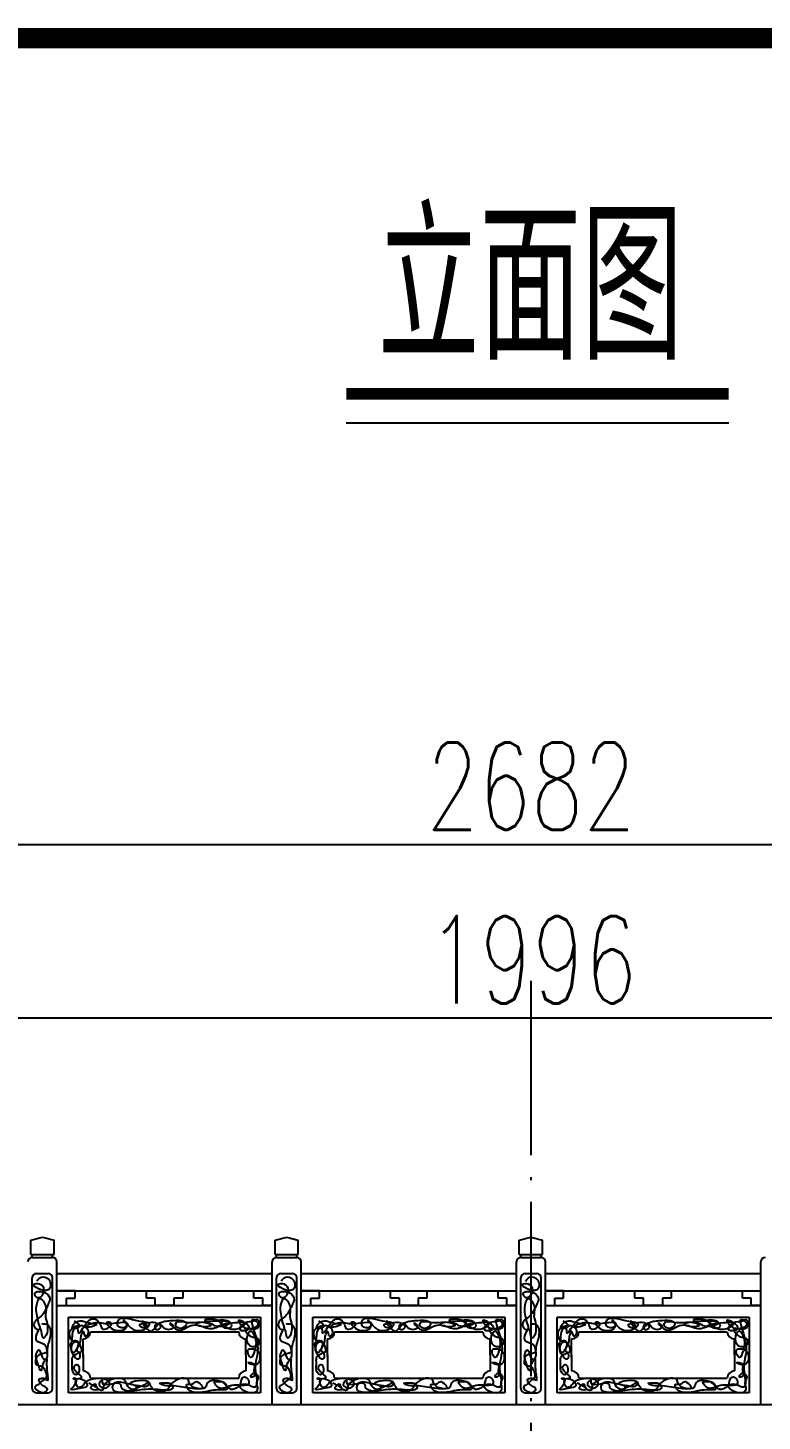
# Model space of a CAD drawing. Header units: millimetres. Extents: x -51 to 12129, y -1309 to -715.
# Drawn here: x 64.53 to 89.78, y -1069.22 to -1021.3 of the extents above; entities that cross this region are included whole.
import ezdxf
from ezdxf.enums import TextEntityAlignment as Align

# ---------------------------------------------------------------- set-up
doc = ezdxf.new("R2010")
doc.units = ezdxf.units.MM
doc.header["$LTSCALE"] = 0.25
doc.linetypes.add('ACAD_ISO04W100', pattern=[30, 24, -3, 0, -3])
for name, color, linetype in [('10', 1, 'Continuous'), ('DIMENSION', 2, 'Continuous'), ('中心线', 3, 'ACAD_ISO04W100'), ('文字', 7, 'Continuous'), ('标注', 4, 'Continuous')]:
    doc.layers.add(name, color=color, linetype=linetype)
doc.styles.get("Standard").update_dxf_attribs({"font": 'simplex1.shx', "width": 0.7, "bigfont": 'hztxt.shx'})
doc.dimstyles.new('比例1：200', dxfattribs={"dimtxt": 3, "dimasz": 2, "dimexe": 2, "dimexo": 1, "dimgap": 0.5, "dimtad": 1, "dimlfac": 20, "dimzin": 13, "dimdsep": 46, "dimtxsty": 'Standard', "dimcen": -0.09, "dimclrd": 256, "dimclre": 256, "dimclrt": 7, "dimaunit": 1, "dimadec": 0, "dimazin": 2, "dimtfac": 0.0005, "dimtix": 1, "dimtmove": 2, "dimatfit": 3, "dimfxl": 0, "dimtolj": 1, "dimtzin": 13, "dimarcsym": 0})

# ---------------------------------------------------------------- blocks, each defined once
blk = doc.blocks.new('*D1219')
at = {"layer": 'Defpoints', "color": 0}
for p in [(148.877, -1049.382), (14.777, -1068.691), (148.877, -1068.691)]:
    blk.add_point(p, dxfattribs=at)
at = {"layer": '标注', "lineweight": -2}
for p, q in [((14.777, -1055.382), (14.777, -1047.382)), ((148.877, -1055.382), (148.877, -1047.382)), ((16.777, -1049.382), (146.877, -1049.382))]:
    blk.add_line(p, q, dxfattribs=at)
at = {"layer": '标注'}
for points in [[(16.777, -1049.049), (16.777, -1049.715), (14.777, -1049.382)], [(146.877, -1049.049), (146.877, -1049.715), (148.877, -1049.382)]]:
    blk.add_solid(points, dxfattribs=at)
at = {"layer": '标注', "color": 7, "insert": (81.827, -1047.382), "char_height": 3, "attachment_point": 5}
blk.add_mtext('\\A1;2682', dxfattribs=at)
blk = doc.blocks.new('*D1222')
at = {"layer": 'Defpoints', "color": 0}
for p in [(131.777, -1055.349), (31.977, -1068.191), (131.777, -1069.191)]:
    blk.add_point(p, dxfattribs=at)
at = {"layer": '标注', "lineweight": -2}
for p, q in [((31.977, -1061.349), (31.977, -1053.349)), ((131.777, -1061.349), (131.777, -1053.349)), ((33.977, -1055.349), (129.777, -1055.349))]:
    blk.add_line(p, q, dxfattribs=at)
at = {"layer": '标注'}
for points in [[(33.977, -1055.015), (33.977, -1055.682), (31.977, -1055.349)], [(129.777, -1055.015), (129.777, -1055.682), (131.777, -1055.349)]]:
    blk.add_solid(points, dxfattribs=at)
at = {"layer": '标注', "color": 7, "insert": (81.877, -1053.349), "char_height": 3, "attachment_point": 5}
blk.add_mtext('\\A1;1996', dxfattribs=at)

msp = doc.modelspace()

# ---------------------------------------------------------------- linework, layer by layer
at = {"const_width": 0.7}
msp.add_lwpolyline([(359.33091, -1021.65472), (-20.66909, -1021.65472), (-20.66909, -1298.65472), (359.33091, -1298.65472), (359.33091, -1021.65472)], dxfattribs=at)
at = {"start_tangent": (-0.0896663, 0.99597186)}
for points in [[(64.84491, -1064.40237), (64.98133, -1064.26607), (65.25418, -1064.36148), (65.22689, -1064.70223), (64.73577, -1064.51141), (64.92676, -1064.49778), (65.07683, -1064.70223), (64.85855, -1064.97483), (64.76305, -1064.83853), (65.14504, -1064.81127), (65.28146, -1065.04298), (65.22689, -1065.19291), (64.98133, -1065.6018), (64.73577, -1065.90166), (64.85855, -1066.06522), (64.9404, -1066.03796), (64.92676, -1065.92892), (64.84491, -1065.6018), (64.81762, -1065.31558), (64.9404, -1065.00209), (65.14504, -1065.30195), (65.1314, -1065.61543), (65.19961, -1065.92892), (65.19961, -1065.96981), (65.15868, -1066.25604), (65.06319, -1066.36508), (64.96769, -1066.05159), (64.80398, -1066.40597), (65.09047, -1066.56953), (65.17232, -1066.73309), (65.17232, -1066.84213), (65.02226, -1066.89665), (64.84491, -1066.99206), (64.79034, -1067.18288), (64.80398, -1067.25103), (65.02226, -1067.3328), (65.06319, -1067.37369), (65.10411, -1067.44184), (65.15868, -1067.59177), (65.15868, -1067.70081), (65.11775, -1067.76896), (65.04954, -1067.80985), (64.89948, -1067.94615), (64.7767, -1068.02793), (65.10411, -1068.21875), (65.19961, -1068.12334), (65.07683, -1068.0143), (64.95405, -1067.90526), (64.91312, -1067.78259), (65.00862, -1067.7417), (65.11775, -1067.75533), (65.19961, -1067.80985), (65.19961, -1067.53725), (65.18597, -1067.34643), (65.18597, -1067.12836), (65.18597, -1067.08747), (65.06319, -1067.19651), (65.00862, -1067.40095), (64.98133, -1067.4691), (64.87219, -1067.23739), (64.81762, -1066.91028), (64.89948, -1066.76035), (65.10411, -1067.08747), (65.18597, -1067.03295), (65.19961, -1066.99206), (65.19961, -1066.8285), (65.24054, -1066.54227), (65.29511, -1066.35145), (65.22689, -1065.91529), (65.00862, -1065.8744)], [(73.24491, -1064.40237), (73.38133, -1064.26607), (73.65418, -1064.36148), (73.62689, -1064.70223), (73.13577, -1064.51141), (73.32676, -1064.49778), (73.47683, -1064.70223), (73.25855, -1064.97483), (73.16305, -1064.83853), (73.54504, -1064.81127), (73.68146, -1065.04298), (73.62689, -1065.19291), (73.38133, -1065.6018), (73.13577, -1065.90166), (73.25855, -1066.06522), (73.3404, -1066.03796), (73.32676, -1065.92892), (73.24491, -1065.6018), (73.21762, -1065.31558), (73.3404, -1065.00209), (73.54504, -1065.30195), (73.5314, -1065.61543), (73.59961, -1065.92892), (73.59961, -1065.96981), (73.55868, -1066.25604), (73.46319, -1066.36508), (73.36769, -1066.05159), (73.20398, -1066.40597), (73.49047, -1066.56953), (73.57232, -1066.73309), (73.57232, -1066.84213), (73.42226, -1066.89665), (73.24491, -1066.99206), (73.19034, -1067.18288), (73.20398, -1067.25103), (73.42226, -1067.3328), (73.46319, -1067.37369), (73.50411, -1067.44184), (73.55868, -1067.59177), (73.55868, -1067.70081), (73.51775, -1067.76896), (73.44954, -1067.80985), (73.29948, -1067.94615), (73.1767, -1068.02793), (73.50411, -1068.21875), (73.59961, -1068.12334), (73.47683, -1068.0143), (73.35405, -1067.90526), (73.31312, -1067.78259), (73.40862, -1067.7417), (73.51775, -1067.75533), (73.59961, -1067.80985), (73.59961, -1067.53725), (73.58597, -1067.34643), (73.58597, -1067.12836), (73.58597, -1067.08747), (73.46319, -1067.19651), (73.40862, -1067.40095), (73.38133, -1067.4691), (73.27219, -1067.23739), (73.21762, -1066.91028), (73.29948, -1066.76035), (73.50411, -1067.08747), (73.58597, -1067.03295), (73.59961, -1066.99206), (73.59961, -1066.8285), (73.64054, -1066.54227), (73.69511, -1066.35145), (73.62689, -1065.91529), (73.40862, -1065.8744)], [(81.64491, -1064.40237), (81.78133, -1064.26607), (82.05418, -1064.36148), (82.02689, -1064.70223), (81.53577, -1064.51141), (81.72676, -1064.49778), (81.87683, -1064.70223), (81.65855, -1064.97483), (81.56305, -1064.83853), (81.94504, -1064.81127), (82.08146, -1065.04298), (82.02689, -1065.19291), (81.78133, -1065.6018), (81.53577, -1065.90166), (81.65855, -1066.06522), (81.7404, -1066.03796), (81.72676, -1065.92892), (81.64491, -1065.6018), (81.61762, -1065.31558), (81.7404, -1065.00209), (81.94504, -1065.30195), (81.9314, -1065.61543), (81.99961, -1065.92892), (81.99961, -1065.96981), (81.95868, -1066.25604), (81.86319, -1066.36508), (81.76769, -1066.05159), (81.60398, -1066.40597), (81.89047, -1066.56953), (81.97232, -1066.73309), (81.97232, -1066.84213), (81.82226, -1066.89665), (81.64491, -1066.99206), (81.59034, -1067.18288), (81.60398, -1067.25103), (81.82226, -1067.3328), (81.86319, -1067.37369), (81.90411, -1067.44184), (81.95868, -1067.59177), (81.95868, -1067.70081), (81.91775, -1067.76896), (81.84954, -1067.80985), (81.69948, -1067.94615), (81.5767, -1068.02793), (81.90411, -1068.21875), (81.99961, -1068.12334), (81.87683, -1068.0143), (81.75405, -1067.90526), (81.71312, -1067.78259), (81.80862, -1067.7417), (81.91775, -1067.75533), (81.99961, -1067.80985), (81.99961, -1067.53725), (81.98597, -1067.34643), (81.98597, -1067.12836), (81.98597, -1067.08747), (81.86319, -1067.19651), (81.80862, -1067.40095), (81.78133, -1067.4691), (81.67219, -1067.23739), (81.61762, -1066.91028), (81.69948, -1066.76035), (81.90411, -1067.08747), (81.98597, -1067.03295), (81.99961, -1066.99206), (81.99961, -1066.8285), (82.04054, -1066.54227), (82.09511, -1066.35145), (82.02689, -1065.91529), (81.80862, -1065.8744)]]:
    msp.add_spline(points, degree=3, dxfattribs=at)
for points in [[(66.12222, -1065.76655), (66.29501, -1065.98235), (66.05742, -1066.00393), (66.13302, -1065.85287), (66.727, -1065.85287), (66.889, -1065.89603), (66.54341, -1065.97156), (66.6514, -1065.88524), (67.16979, -1065.85287), (67.69897, -1065.8205), (67.94737, -1065.85287), (67.89337, -1065.97156), (67.62338, -1065.93919), (67.61258, -1065.80971), (68.46575, -1065.78813), (68.70335, -1065.87445), (68.59535, -1066.01472), (68.36856, -1065.9284), (68.69255, -1065.8205), (68.98414, -1065.85287), (69.09214, -1065.97156), (68.95174, -1066.07946), (68.89774, -1065.98235), (69.13534, -1065.80971), (69.34053, -1065.76655), (69.53493, -1065.75576), (69.91292, -1065.78813), (69.97771, -1065.86366), (69.83732, -1066.01472), (69.63212, -1065.96077), (69.61052, -1065.85287), (69.95611, -1065.80971), (70.25851, -1065.8205), (70.65809, -1065.83129), (70.82009, -1065.91761), (70.6473, -1065.97156), (70.3125, -1065.89603), (70.88489, -1065.76655), (71.30608, -1065.76655), (71.45727, -1065.79892), (71.52207, -1065.97156), (71.31688, -1066.01472), (71.19808, -1065.93919), (71.73807, -1065.8205), (71.99726, -1065.83129), (72.12686, -1066.0363), (71.82446, -1066.07946), (71.98646, -1065.83129), (72.29965, -1065.76655), (72.42925, -1065.72339), (72.42925, -1066.01472), (72.00806, -1066.04709), (72.20245, -1066.30605), (72.45085, -1066.39236), (72.48325, -1066.52184), (72.24565, -1066.66211), (72.06206, -1066.38157), (72.19165, -1066.11183), (72.34285, -1066.3492), (72.32125, -1066.80238), (72.19165, -1067.02897), (72.09446, -1066.7808), (72.42925, -1066.80238), (72.50484, -1067.06134), (72.36445, -1067.27714), (72.10526, -1067.20161), (72.29965, -1067.24477), (72.29965, -1067.47135), (72.29965, -1067.67636), (72.20245, -1067.69794), (72.27805, -1067.56846), (72.45085, -1067.70873), (72.38605, -1067.88137), (72.41845, -1068.05401), (72.39685, -1068.1727), (71.88926, -1068.11875), (71.83526, -1068.04322), (71.84606, -1067.91374), (71.94326, -1067.69794), (72.08366, -1067.75189), (72.11606, -1067.93532), (71.78126, -1067.97848), (71.46807, -1068.01085), (71.25208, -1068.08638), (71.14408, -1068.08638), (70.94969, -1067.85979), (71.11168, -1067.85979), (71.21968, -1067.85979), (71.34928, -1067.97848), (71.37088, -1068.11875), (71.20888, -1068.14033), (70.6257, -1068.20507), (69.99931, -1068.04322), (69.98851, -1067.9569), (70.18291, -1067.93532), (70.2909, -1067.85979), (70.4853, -1067.96769), (70.5177, -1068.01085), (69.63212, -1068.01085), (69.31893, -1068.00006), (69.29733, -1068.00006), (69.05974, -1067.91374), (69.24333, -1067.90295), (69.43773, -1067.92453), (69.51333, -1068.05401), (69.09214, -1068.14033), (68.42256, -1068.14033), (67.43978, -1068.04322), (67.49378, -1067.91374), (67.86097, -1067.90295), (68.24976, -1067.97848), (68.44415, -1068.01085), (68.64935, -1067.98927), (68.68175, -1067.91374), (68.05537, -1067.92453), (68.23896, -1068.01085), (68.26056, -1068.05401), (67.74217, -1068.0648), (67.73137, -1067.97848), (67.09419, -1067.90295), (67.09419, -1067.849), (67.09419, -1067.81663), (66.97539, -1067.91374), (67.10499, -1068.0648), (67.23459, -1068.0648), (67.34258, -1067.94611), (66.47861, -1067.90295), (66.42461, -1067.97848), (66.28421, -1068.05401), (66.18702, -1067.78426), (66.38141, -1067.77347), (66.53261, -1067.88137), (66.56501, -1068.00006), (66.34901, -1068.08638), (66.01422, -1068.12954), (66.17622, -1067.90295), (66.17622, -1067.75189), (66.07902, -1067.75189), (66.35981, -1067.73031), (66.14382, -1067.46056), (66.14382, -1067.29872), (66.20861, -1067.26635), (66.29501, -1067.40661), (66.18702, -1067.62241), (66.05742, -1067.48214), (66.04662, -1067.33109), (66.04662, -1067.12608), (66.05742, -1067.01818), (66.20861, -1066.89949), (66.28421, -1066.86712), (66.29501, -1067.06134), (66.03582, -1066.82396), (66.01422, -1066.70527), (66.01422, -1066.51105), (66.18702, -1066.44631), (66.21941, -1066.4571), (66.07902, -1066.85633), (66.02502, -1066.69448), (66.17622, -1066.47868), (66.35981, -1066.71606), (66.33821, -1066.85633), (66.23021, -1066.81317), (66.30581, -1066.57579), (66.34901, -1066.3492), (66.39221, -1066.17657), (66.41381, -1066.12262), (66.50021, -1066.29526), (66.5974, -1066.20894), (66.56501, -1066.0363), (66.11142, -1066.0363), (66.02502, -1066.43552), (65.96022, -1066.16578), (66.07902, -1066.00393), (66.19781, -1065.94998), (66.25181, -1066.15499), (66.7162, -1065.70181), (67.01859, -1065.89603), (67.07259, -1066.02551), (67.27779, -1066.01472), (67.39658, -1065.84208), (67.24539, -1065.8205), (67.33178, -1065.97156), (67.60178, -1066.10104), (67.87177, -1066.0363), (67.92577, -1065.86366), (67.82857, -1065.75576), (68.06616, -1066.00393), (68.34696, -1066.10104), (68.62775, -1065.94998), (68.45495, -1065.77734), (68.56295, -1065.97156), (68.77895, -1066.12262), (69.05974, -1065.86366), (69.27573, -1066.04709), (69.53493, -1065.94998), (69.41613, -1065.84208), (69.59972, -1066.0363), (70.13971, -1065.9284), (70.4421, -1065.9284), (70.88489, -1066.02551), (71.19808, -1065.8205), (70.6149, -1065.74497), (70.85249, -1065.87445), (71.04688, -1065.94998), (71.45727, -1065.80971), (71.11168, -1065.76655), (71.21968, -1065.89603), (71.84606, -1065.99314), (71.98646, -1065.86366), (71.78126, -1065.74497), (72.01886, -1066.02551), (72.12686, -1066.0363), (72.45085, -1065.86366), (72.29965, -1065.73418), (72.40765, -1066.46789), (72.34285, -1067.34187), (72.38605, -1067.69794), (72.35365, -1068.04322), (71.99726, -1067.94611), (71.72727, -1068.05401), (71.56527, -1068.12954), (71.24128, -1067.89216), (71.06848, -1067.82742), (70.70129, -1067.90295), (70.6365, -1068.04322), (70.3233, -1068.08638), (70.07491, -1067.89216), (70.05331, -1067.81663), (69.52413, -1067.87058), (69.39453, -1068.02164), (69.36213, -1068.08638), (68.74655, -1068.00006), (68.68175, -1067.87058), (68.54135, -1067.96769), (68.35776, -1068.04322), (68.14176, -1068.12954), (67.93657, -1067.97848), (67.88257, -1067.83821), (67.18059, -1067.92453), (67.12659, -1068.01085), (67.09419, -1068.15112), (66.889, -1068.03243), (66.8674, -1067.9569), (66.6838, -1068.0648), (66.9214, -1068.12954), (66.619, -1067.91374)], [(74.52222, -1065.76655), (74.69501, -1065.98235), (74.45742, -1066.00393), (74.53302, -1065.85287), (75.127, -1065.85287), (75.289, -1065.89603), (74.94341, -1065.97156), (75.0514, -1065.88524), (75.56979, -1065.85287), (76.09897, -1065.8205), (76.34737, -1065.85287), (76.29337, -1065.97156), (76.02338, -1065.93919), (76.01258, -1065.80971), (76.86575, -1065.78813), (77.10335, -1065.87445), (76.99535, -1066.01472), (76.76856, -1065.9284), (77.09255, -1065.8205), (77.38414, -1065.85287), (77.49214, -1065.97156), (77.35174, -1066.07946), (77.29774, -1065.98235), (77.53534, -1065.80971), (77.74053, -1065.76655), (77.93493, -1065.75576), (78.31292, -1065.78813), (78.37771, -1065.86366), (78.23732, -1066.01472), (78.03212, -1065.96077), (78.01052, -1065.85287), (78.35611, -1065.80971), (78.65851, -1065.8205), (79.05809, -1065.83129), (79.22009, -1065.91761), (79.0473, -1065.97156), (78.7125, -1065.89603), (79.28489, -1065.76655), (79.70608, -1065.76655), (79.85727, -1065.79892), (79.92207, -1065.97156), (79.71688, -1066.01472), (79.59808, -1065.93919), (80.13807, -1065.8205), (80.39726, -1065.83129), (80.52686, -1066.0363), (80.22446, -1066.07946), (80.38646, -1065.83129), (80.69965, -1065.76655), (80.82925, -1065.72339), (80.82925, -1066.01472), (80.40806, -1066.04709), (80.60245, -1066.30605), (80.85085, -1066.39236), (80.88325, -1066.52184), (80.64565, -1066.66211), (80.46206, -1066.38157), (80.59165, -1066.11183), (80.74285, -1066.3492), (80.72125, -1066.80238), (80.59165, -1067.02897), (80.49446, -1066.7808), (80.82925, -1066.80238), (80.90484, -1067.06134), (80.76445, -1067.27714), (80.50526, -1067.20161), (80.69965, -1067.24477), (80.69965, -1067.47135), (80.69965, -1067.67636), (80.60245, -1067.69794), (80.67805, -1067.56846), (80.85085, -1067.70873), (80.78605, -1067.88137), (80.81845, -1068.05401), (80.79685, -1068.1727), (80.28926, -1068.11875), (80.23526, -1068.04322), (80.24606, -1067.91374), (80.34326, -1067.69794), (80.48366, -1067.75189), (80.51606, -1067.93532), (80.18126, -1067.97848), (79.86807, -1068.01085), (79.65208, -1068.08638), (79.54408, -1068.08638), (79.34969, -1067.85979), (79.51168, -1067.85979), (79.61968, -1067.85979), (79.74928, -1067.97848), (79.77088, -1068.11875), (79.60888, -1068.14033), (79.0257, -1068.20507), (78.39931, -1068.04322), (78.38851, -1067.9569), (78.58291, -1067.93532), (78.6909, -1067.85979), (78.8853, -1067.96769), (78.9177, -1068.01085), (78.03212, -1068.01085), (77.71893, -1068.00006), (77.69733, -1068.00006), (77.45974, -1067.91374), (77.64333, -1067.90295), (77.83773, -1067.92453), (77.91333, -1068.05401), (77.49214, -1068.14033), (76.82256, -1068.14033), (75.83978, -1068.04322), (75.89378, -1067.91374), (76.26097, -1067.90295), (76.64976, -1067.97848), (76.84415, -1068.01085), (77.04935, -1067.98927), (77.08175, -1067.91374), (76.45537, -1067.92453), (76.63896, -1068.01085), (76.66056, -1068.05401), (76.14217, -1068.0648), (76.13137, -1067.97848), (75.49419, -1067.90295), (75.49419, -1067.849), (75.49419, -1067.81663), (75.37539, -1067.91374), (75.50499, -1068.0648), (75.63459, -1068.0648), (75.74258, -1067.94611), (74.87861, -1067.90295), (74.82461, -1067.97848), (74.68421, -1068.05401), (74.58702, -1067.78426), (74.78141, -1067.77347), (74.93261, -1067.88137), (74.96501, -1068.00006), (74.74901, -1068.08638), (74.41422, -1068.12954), (74.57622, -1067.90295), (74.57622, -1067.75189), (74.47902, -1067.75189), (74.75981, -1067.73031), (74.54382, -1067.46056), (74.54382, -1067.29872), (74.60861, -1067.26635), (74.69501, -1067.40661), (74.58702, -1067.62241), (74.45742, -1067.48214), (74.44662, -1067.33109), (74.44662, -1067.12608), (74.45742, -1067.01818), (74.60861, -1066.89949), (74.68421, -1066.86712), (74.69501, -1067.06134), (74.43582, -1066.82396), (74.41422, -1066.70527), (74.41422, -1066.51105), (74.58702, -1066.44631), (74.61941, -1066.4571), (74.47902, -1066.85633), (74.42502, -1066.69448), (74.57622, -1066.47868), (74.75981, -1066.71606), (74.73821, -1066.85633), (74.63021, -1066.81317), (74.70581, -1066.57579), (74.74901, -1066.3492), (74.79221, -1066.17657), (74.81381, -1066.12262), (74.90021, -1066.29526), (74.9974, -1066.20894), (74.96501, -1066.0363), (74.51142, -1066.0363), (74.42502, -1066.43552), (74.36022, -1066.16578), (74.47902, -1066.00393), (74.59781, -1065.94998), (74.65181, -1066.15499), (75.1162, -1065.70181), (75.41859, -1065.89603), (75.47259, -1066.02551), (75.67779, -1066.01472), (75.79658, -1065.84208), (75.64539, -1065.8205), (75.73178, -1065.97156), (76.00178, -1066.10104), (76.27177, -1066.0363), (76.32577, -1065.86366), (76.22857, -1065.75576), (76.46616, -1066.00393), (76.74696, -1066.10104), (77.02775, -1065.94998), (76.85495, -1065.77734), (76.96295, -1065.97156), (77.17895, -1066.12262), (77.45974, -1065.86366), (77.67573, -1066.04709), (77.93493, -1065.94998), (77.81613, -1065.84208), (77.99972, -1066.0363), (78.53971, -1065.9284), (78.8421, -1065.9284), (79.28489, -1066.02551), (79.59808, -1065.8205), (79.0149, -1065.74497), (79.25249, -1065.87445), (79.44688, -1065.94998), (79.85727, -1065.80971), (79.51168, -1065.76655), (79.61968, -1065.89603), (80.24606, -1065.99314), (80.38646, -1065.86366), (80.18126, -1065.74497), (80.41886, -1066.02551), (80.52686, -1066.0363), (80.85085, -1065.86366), (80.69965, -1065.73418), (80.80765, -1066.46789), (80.74285, -1067.34187), (80.78605, -1067.69794), (80.75365, -1068.04322), (80.39726, -1067.94611), (80.12727, -1068.05401), (79.96527, -1068.12954), (79.64128, -1067.89216), (79.46848, -1067.82742), (79.10129, -1067.90295), (79.0365, -1068.04322), (78.7233, -1068.08638), (78.47491, -1067.89216), (78.45331, -1067.81663), (77.92413, -1067.87058), (77.79453, -1068.02164), (77.76213, -1068.08638), (77.14655, -1068.00006), (77.08175, -1067.87058), (76.94135, -1067.96769), (76.75776, -1068.04322), (76.54176, -1068.12954), (76.33657, -1067.97848), (76.28257, -1067.83821), (75.58059, -1067.92453), (75.52659, -1068.01085), (75.49419, -1068.15112), (75.289, -1068.03243), (75.2674, -1067.9569), (75.0838, -1068.0648), (75.3214, -1068.12954), (75.019, -1067.91374)], [(82.92222, -1065.76655), (83.09501, -1065.98235), (82.85742, -1066.00393), (82.93302, -1065.85287), (83.527, -1065.85287), (83.689, -1065.89603), (83.34341, -1065.97156), (83.4514, -1065.88524), (83.96979, -1065.85287), (84.49897, -1065.8205), (84.74737, -1065.85287), (84.69337, -1065.97156), (84.42338, -1065.93919), (84.41258, -1065.80971), (85.26575, -1065.78813), (85.50335, -1065.87445), (85.39535, -1066.01472), (85.16856, -1065.9284), (85.49255, -1065.8205), (85.78414, -1065.85287), (85.89214, -1065.97156), (85.75174, -1066.07946), (85.69774, -1065.98235), (85.93534, -1065.80971), (86.14053, -1065.76655), (86.33493, -1065.75576), (86.71292, -1065.78813), (86.77771, -1065.86366), (86.63732, -1066.01472), (86.43212, -1065.96077), (86.41052, -1065.85287), (86.75611, -1065.80971), (87.05851, -1065.8205), (87.45809, -1065.83129), (87.62009, -1065.91761), (87.4473, -1065.97156), (87.1125, -1065.89603), (87.68489, -1065.76655), (88.10608, -1065.76655), (88.25727, -1065.79892), (88.32207, -1065.97156), (88.11688, -1066.01472), (87.99808, -1065.93919), (88.53807, -1065.8205), (88.79726, -1065.83129), (88.92686, -1066.0363), (88.62446, -1066.07946), (88.78646, -1065.83129), (89.09965, -1065.76655), (89.22925, -1065.72339), (89.22925, -1066.01472), (88.80806, -1066.04709), (89.00245, -1066.30605), (89.25085, -1066.39236), (89.28325, -1066.52184), (89.04565, -1066.66211), (88.86206, -1066.38157), (88.99165, -1066.11183), (89.14285, -1066.3492), (89.12125, -1066.80238), (88.99165, -1067.02897), (88.89446, -1066.7808), (89.22925, -1066.80238), (89.30484, -1067.06134), (89.16445, -1067.27714), (88.90526, -1067.20161), (89.09965, -1067.24477), (89.09965, -1067.47135), (89.09965, -1067.67636), (89.00245, -1067.69794), (89.07805, -1067.56846), (89.25085, -1067.70873), (89.18605, -1067.88137), (89.21845, -1068.05401), (89.19685, -1068.1727), (88.68926, -1068.11875), (88.63526, -1068.04322), (88.64606, -1067.91374), (88.74326, -1067.69794), (88.88366, -1067.75189), (88.91606, -1067.93532), (88.58126, -1067.97848), (88.26807, -1068.01085), (88.05208, -1068.08638), (87.94408, -1068.08638), (87.74969, -1067.85979), (87.91168, -1067.85979), (88.01968, -1067.85979), (88.14928, -1067.97848), (88.17088, -1068.11875), (88.00888, -1068.14033), (87.4257, -1068.20507), (86.79931, -1068.04322), (86.78851, -1067.9569), (86.98291, -1067.93532), (87.0909, -1067.85979), (87.2853, -1067.96769), (87.3177, -1068.01085), (86.43212, -1068.01085), (86.11893, -1068.00006), (86.09733, -1068.00006), (85.85974, -1067.91374), (86.04333, -1067.90295), (86.23773, -1067.92453), (86.31333, -1068.05401), (85.89214, -1068.14033), (85.22256, -1068.14033), (84.23978, -1068.04322), (84.29378, -1067.91374), (84.66097, -1067.90295), (85.04976, -1067.97848), (85.24415, -1068.01085), (85.44935, -1067.98927), (85.48175, -1067.91374), (84.85537, -1067.92453), (85.03896, -1068.01085), (85.06056, -1068.05401), (84.54217, -1068.0648), (84.53137, -1067.97848), (83.89419, -1067.90295), (83.89419, -1067.849), (83.89419, -1067.81663), (83.77539, -1067.91374), (83.90499, -1068.0648), (84.03459, -1068.0648), (84.14258, -1067.94611), (83.27861, -1067.90295), (83.22461, -1067.97848), (83.08421, -1068.05401), (82.98702, -1067.78426), (83.18141, -1067.77347), (83.33261, -1067.88137), (83.36501, -1068.00006), (83.14901, -1068.08638), (82.81422, -1068.12954), (82.97622, -1067.90295), (82.97622, -1067.75189), (82.87902, -1067.75189), (83.15981, -1067.73031), (82.94382, -1067.46056), (82.94382, -1067.29872), (83.00861, -1067.26635), (83.09501, -1067.40661), (82.98702, -1067.62241), (82.85742, -1067.48214), (82.84662, -1067.33109), (82.84662, -1067.12608), (82.85742, -1067.01818), (83.00861, -1066.89949), (83.08421, -1066.86712), (83.09501, -1067.06134), (82.83582, -1066.82396), (82.81422, -1066.70527), (82.81422, -1066.51105), (82.98702, -1066.44631), (83.01941, -1066.4571), (82.87902, -1066.85633), (82.82502, -1066.69448), (82.97622, -1066.47868), (83.15981, -1066.71606), (83.13821, -1066.85633), (83.03021, -1066.81317), (83.10581, -1066.57579), (83.14901, -1066.3492), (83.19221, -1066.17657), (83.21381, -1066.12262), (83.30021, -1066.29526), (83.3974, -1066.20894), (83.36501, -1066.0363), (82.91142, -1066.0363), (82.82502, -1066.43552), (82.76022, -1066.16578), (82.87902, -1066.00393), (82.99781, -1065.94998), (83.05181, -1066.15499), (83.5162, -1065.70181), (83.81859, -1065.89603), (83.87259, -1066.02551), (84.07779, -1066.01472), (84.19658, -1065.84208), (84.04539, -1065.8205), (84.13178, -1065.97156), (84.40178, -1066.10104), (84.67177, -1066.0363), (84.72577, -1065.86366), (84.62857, -1065.75576), (84.86616, -1066.00393), (85.14696, -1066.10104), (85.42775, -1065.94998), (85.25495, -1065.77734), (85.36295, -1065.97156), (85.57895, -1066.12262), (85.85974, -1065.86366), (86.07573, -1066.04709), (86.33493, -1065.94998), (86.21613, -1065.84208), (86.39972, -1066.0363), (86.93971, -1065.9284), (87.2421, -1065.9284), (87.68489, -1066.02551), (87.99808, -1065.8205), (87.4149, -1065.74497), (87.65249, -1065.87445), (87.84688, -1065.94998), (88.25727, -1065.80971), (87.91168, -1065.76655), (88.01968, -1065.89603), (88.64606, -1065.99314), (88.78646, -1065.86366), (88.58126, -1065.74497), (88.81886, -1066.02551), (88.92686, -1066.0363), (89.25085, -1065.86366), (89.09965, -1065.73418), (89.20765, -1066.46789), (89.14285, -1067.34187), (89.18605, -1067.69794), (89.15365, -1068.04322), (88.79726, -1067.94611), (88.52727, -1068.05401), (88.36527, -1068.12954), (88.04128, -1067.89216), (87.86848, -1067.82742), (87.50129, -1067.90295), (87.4365, -1068.04322), (87.1233, -1068.08638), (86.87491, -1067.89216), (86.85331, -1067.81663), (86.32413, -1067.87058), (86.19453, -1068.02164), (86.16213, -1068.08638), (85.54655, -1068.00006), (85.48175, -1067.87058), (85.34135, -1067.96769), (85.15776, -1068.04322), (84.94176, -1068.12954), (84.73657, -1067.97848), (84.68257, -1067.83821), (83.98059, -1067.92453), (83.92659, -1068.01085), (83.89419, -1068.15112), (83.689, -1068.03243), (83.6674, -1067.9569), (83.4838, -1068.0648), (83.7214, -1068.12954), (83.419, -1067.91374)]]:
    msp.add_spline(points, degree=3)
at = {"layer": '10', "linetype": 'Continuous'}
for p, q in [((64.62687, -1062.99042), (65.02687, -1062.89042)), ((64.62687, -1063.49042), (64.62687, -1062.99042)), ((65.02687, -1062.89042), (65.42687, -1062.99042)), ((65.42687, -1063.49042), (65.42687, -1062.99042)), ((73.02687, -1062.99042), (73.42687, -1062.89042)), ((73.02687, -1063.49042), (73.02687, -1062.99042)), ((73.42687, -1062.89042), (73.82687, -1062.99042)), ((73.82687, -1063.49042), (73.82687, -1062.99042)), ((81.42687, -1062.99042), (81.82687, -1062.89042)), ((81.42687, -1063.49042), (81.42687, -1062.99042)), ((81.82687, -1062.89042), (82.22687, -1062.99042)), ((82.22687, -1063.49042), (82.22687, -1062.99042)), ((64.62687, -1063.49042), (64.67687, -1063.49042)), ((64.67687, -1063.49042), (65.37687, -1063.49042)), ((64.67687, -1063.59042), (64.67687, -1063.49042)), ((64.67687, -1063.59042), (65.37687, -1063.59042)), ((65.37687, -1063.49042), (65.42687, -1063.49042)), ((65.37687, -1063.59042), (65.37687, -1063.49042)), ((73.02687, -1063.49042), (73.07687, -1063.49042)), ((73.07687, -1063.59042), (73.07687, -1063.49042)), ((73.07687, -1063.49042), (73.77687, -1063.49042)), ((73.07687, -1063.59042), (73.77687, -1063.59042)), ((73.77687, -1063.59042), (73.77687, -1063.49042)), ((73.77687, -1063.49042), (73.82687, -1063.49042)), ((81.42687, -1063.49042), (81.47687, -1063.49042)), ((81.47687, -1063.49042), (82.17687, -1063.49042)), ((81.47687, -1063.59042), (81.47687, -1063.49042)), ((81.47687, -1063.59042), (82.17687, -1063.59042)), ((82.17687, -1063.49042), (82.22687, -1063.49042)), ((82.17687, -1063.59042), (82.17687, -1063.49042)), ((65.52687, -1068.64042), (65.52687, -1063.74042)), ((72.92687, -1068.64042), (72.92687, -1063.74042)), ((73.92687, -1068.64042), (73.92687, -1063.74042)), ((81.32687, -1068.64042), (81.32687, -1063.74042)), ((82.32687, -1068.64042), (82.32687, -1063.74042)), ((89.72687, -1068.64042), (89.72687, -1063.74042)), ((65.52687, -1064.14042), (72.92687, -1064.14042)), ((73.92687, -1064.14042), (81.32687, -1064.14042)), ((82.32687, -1064.14042), (89.72687, -1064.14042)), ((65.52687, -1064.74042), (72.92687, -1064.74042)), ((73.92687, -1064.74042), (81.32687, -1064.74042)), ((82.32687, -1064.74042), (89.72687, -1064.74042)), ((65.52687, -1065.24042), (72.92687, -1065.24042)), ((73.92687, -1065.24042), (81.32687, -1065.24042)), ((82.32687, -1065.24042), (89.72687, -1065.24042)), ((13.62687, -1068.64042), (150.02687, -1068.64042))]:
    msp.add_line(p, q, dxfattribs=at)
for centre, start, end in [((64.67687, -1063.74042), 90, 180), ((65.37687, -1063.74042), 0, 90), ((73.07687, -1063.74042), 90, 180), ((73.77687, -1063.74042), 0, 90), ((81.47687, -1063.74042), 90, 180), ((82.17687, -1063.74042), 0, 90), ((89.87687, -1063.74042), 90, 180)]:
    msp.add_arc(centre, 0.15, start, end, dxfattribs=at)
at = {"layer": 'DIMENSION', "color": 6}
for p, q in [((64.67687, -1068.09042), (64.67687, -1064.29042)), ((64.82687, -1064.14042), (65.22687, -1064.14042)), ((65.37687, -1068.09042), (65.37687, -1064.29042)), ((73.07687, -1068.09042), (73.07687, -1064.29042)), ((73.22687, -1064.14042), (73.62687, -1064.14042)), ((73.77687, -1068.09042), (73.77687, -1064.29042)), ((81.47687, -1068.09042), (81.47687, -1064.29042)), ((81.62687, -1064.14042), (82.02687, -1064.14042)), ((82.17687, -1068.09042), (82.17687, -1064.29042)), ((66.15187, -1064.74042), (65.52687, -1064.74042)), ((65.85187, -1065.24042), (65.85187, -1064.99042)), ((65.85187, -1064.99042), (66.15187, -1064.99042)), ((66.15187, -1064.99042), (66.15187, -1064.74042)), ((68.60187, -1064.74042), (69.85187, -1064.74042)), ((68.60187, -1064.99042), (68.60187, -1064.74042)), ((68.90187, -1064.99042), (68.60187, -1064.99042)), ((68.90187, -1065.24042), (68.90187, -1064.99042)), ((69.55187, -1064.99042), (69.55187, -1065.24042)), ((69.85187, -1064.99042), (69.55187, -1064.99042)), ((69.85187, -1064.74042), (69.85187, -1064.99042)), ((72.30187, -1064.74042), (72.92687, -1064.74042)), ((72.30187, -1064.99042), (72.30187, -1064.74042)), ((72.60187, -1064.99042), (72.30187, -1064.99042)), ((72.60187, -1065.24042), (72.60187, -1064.99042)), ((74.55187, -1064.74042), (73.92687, -1064.74042)), ((74.25187, -1064.99042), (74.55187, -1064.99042)), ((74.25187, -1065.24042), (74.25187, -1064.99042)), ((74.55187, -1064.99042), (74.55187, -1064.74042)), ((77.00187, -1064.99042), (77.00187, -1064.74042)), ((77.00187, -1064.74042), (78.25187, -1064.74042)), ((77.30187, -1064.99042), (77.00187, -1064.99042)), ((77.30187, -1065.24042), (77.30187, -1064.99042)), ((78.25187, -1064.99042), (77.95187, -1064.99042)), ((77.95187, -1064.99042), (77.95187, -1065.24042)), ((78.25187, -1064.74042), (78.25187, -1064.99042)), ((80.70187, -1064.99042), (80.70187, -1064.74042)), ((81.00187, -1064.99042), (80.70187, -1064.99042)), ((81.00187, -1065.24042), (81.00187, -1064.99042)), ((82.95187, -1064.74042), (82.32687, -1064.74042)), ((82.65187, -1065.24042), (82.65187, -1064.99042)), ((82.65187, -1064.99042), (82.95187, -1064.99042)), ((82.95187, -1064.99042), (82.95187, -1064.74042)), ((85.40187, -1064.74042), (86.65187, -1064.74042)), ((85.40187, -1064.99042), (85.40187, -1064.74042)), ((85.70187, -1064.99042), (85.40187, -1064.99042)), ((85.70187, -1065.24042), (85.70187, -1064.99042)), ((86.35187, -1064.99042), (86.35187, -1065.24042)), ((86.65187, -1064.99042), (86.35187, -1064.99042)), ((86.65187, -1064.74042), (86.65187, -1064.99042)), ((89.10187, -1064.74042), (89.72687, -1064.74042)), ((89.10187, -1064.99042), (89.10187, -1064.74042)), ((89.40187, -1064.99042), (89.10187, -1064.99042)), ((89.40187, -1065.24042), (89.40187, -1064.99042)), ((65.52687, -1065.24042), (65.85187, -1065.24042)), ((69.55187, -1065.24042), (68.90187, -1065.24042)), ((72.92687, -1065.24042), (72.60187, -1065.24042)), ((73.92687, -1065.24042), (74.25187, -1065.24042)), ((77.95187, -1065.24042), (77.30187, -1065.24042)), ((81.32687, -1065.24042), (81.00187, -1065.24042)), ((82.32687, -1065.24042), (82.65187, -1065.24042)), ((86.35187, -1065.24042), (85.70187, -1065.24042)), ((89.72687, -1065.24042), (89.40187, -1065.24042)), ((65.92687, -1065.64042), (72.52687, -1065.64042)), ((65.92687, -1068.24042), (65.92687, -1065.64042)), ((72.52687, -1065.64042), (72.52687, -1068.24042)), ((74.32687, -1068.24042), (74.32687, -1065.64042)), ((74.32687, -1065.64042), (80.92687, -1065.64042)), ((80.92687, -1065.64042), (80.92687, -1068.24042)), ((82.72687, -1065.64042), (89.32687, -1065.64042)), ((82.72687, -1068.24042), (82.72687, -1065.64042)), ((89.32687, -1065.64042), (89.32687, -1068.24042)), ((66.42687, -1066.64042), (66.42687, -1066.39042)), ((66.67687, -1066.14042), (71.77687, -1066.14042)), ((68.52687, -1066.14042), (69.92687, -1066.14042)), ((72.02687, -1066.64042), (72.02687, -1066.39042)), ((74.82687, -1066.64042), (74.82687, -1066.39042)), ((75.07687, -1066.14042), (80.17687, -1066.14042)), ((76.92687, -1066.14042), (78.32687, -1066.14042)), ((80.42687, -1066.64042), (80.42687, -1066.39042)), ((83.22687, -1066.64042), (83.22687, -1066.39042)), ((83.47687, -1066.14042), (88.57687, -1066.14042)), ((85.32687, -1066.14042), (86.72687, -1066.14042)), ((88.82687, -1066.64042), (88.82687, -1066.39042)), ((66.42687, -1066.94042), (66.42687, -1066.64042)), ((66.42687, -1066.94042), (66.42687, -1066.64042)), ((66.42687, -1067.01731), (66.42687, -1066.71731)), ((66.42687, -1067.01731), (66.42687, -1066.71731)), ((66.42687, -1066.94042), (66.42687, -1067.24042)), ((66.42687, -1066.94042), (66.42687, -1067.24042)), ((72.02687, -1066.94042), (72.02687, -1066.64042)), ((72.02687, -1066.94042), (72.02687, -1067.24042)), ((74.82687, -1066.94042), (74.82687, -1066.64042)), ((74.82687, -1066.94042), (74.82687, -1066.64042)), ((74.82687, -1067.01731), (74.82687, -1066.71731)), ((74.82687, -1067.01731), (74.82687, -1066.71731)), ((74.82687, -1066.94042), (74.82687, -1067.24042)), ((74.82687, -1066.94042), (74.82687, -1067.24042)), ((80.42687, -1066.94042), (80.42687, -1066.64042)), ((80.42687, -1066.94042), (80.42687, -1067.24042)), ((83.22687, -1066.94042), (83.22687, -1066.64042)), ((83.22687, -1066.94042), (83.22687, -1066.64042)), ((83.22687, -1067.01731), (83.22687, -1066.71731)), ((83.22687, -1067.01731), (83.22687, -1066.71731)), ((83.22687, -1066.94042), (83.22687, -1067.24042)), ((83.22687, -1066.94042), (83.22687, -1067.24042)), ((88.82687, -1066.94042), (88.82687, -1066.64042)), ((88.82687, -1066.94042), (88.82687, -1067.24042)), ((66.42687, -1067.01731), (66.42687, -1067.31731)), ((66.42687, -1067.24042), (66.42687, -1067.49042)), ((72.02687, -1067.24042), (72.02687, -1067.49042)), ((74.82687, -1067.01731), (74.82687, -1067.31731)), ((74.82687, -1067.24042), (74.82687, -1067.49042)), ((80.42687, -1067.24042), (80.42687, -1067.49042)), ((83.22687, -1067.01731), (83.22687, -1067.31731)), ((83.22687, -1067.24042), (83.22687, -1067.49042)), ((88.82687, -1067.24042), (88.82687, -1067.49042)), ((66.67687, -1067.74042), (71.77687, -1067.74042)), ((68.52687, -1067.74042), (69.92687, -1067.74042)), ((75.07687, -1067.74042), (80.17687, -1067.74042)), ((76.92687, -1067.74042), (78.32687, -1067.74042)), ((83.47687, -1067.74042), (88.57687, -1067.74042)), ((85.32687, -1067.74042), (86.72687, -1067.74042)), ((64.82687, -1068.24042), (65.22687, -1068.24042)), ((72.52687, -1068.24042), (65.92687, -1068.24042)), ((73.22687, -1068.24042), (73.62687, -1068.24042)), ((80.92687, -1068.24042), (74.32687, -1068.24042)), ((81.62687, -1068.24042), (82.02687, -1068.24042)), ((89.32687, -1068.24042), (82.72687, -1068.24042))]:
    msp.add_line(p, q, dxfattribs=at)
at = {"layer": 'DIMENSION', "color": 7}
msp.add_line((80.70187, -1064.74042), (81.32687, -1064.74042), dxfattribs=at)
at = {"layer": 'DIMENSION', "color": 6}
for centre, radius, start, end in [((64.82687, -1064.29042), 0.15, 90, 180), ((65.22687, -1064.29042), 0.15, 0, 90), ((73.22687, -1064.29042), 0.15, 90, 180), ((73.62687, -1064.29042), 0.15, 0, 90), ((81.62687, -1064.29042), 0.15, 90, 180), ((82.02687, -1064.29042), 0.15, 0, 90), ((66.42687, -1066.14042), 0.25, 270, 0), ((72.02687, -1066.14042), 0.25, 180, 270), ((74.82687, -1066.14042), 0.25, 270, 0), ((80.42687, -1066.14042), 0.25, 180, 270), ((83.22687, -1066.14042), 0.25, 270, 0), ((88.82687, -1066.14042), 0.25, 180, 270), ((66.42687, -1067.74042), 0.25, 0, 90), ((72.02687, -1067.74042), 0.25, 90, 180), ((74.82687, -1067.74042), 0.25, 0, 90), ((80.42687, -1067.74042), 0.25, 90, 180), ((83.22687, -1067.74042), 0.25, 0, 90), ((88.82687, -1067.74042), 0.25, 90, 180), ((64.82687, -1068.09042), 0.15, 180, 270), ((65.22687, -1068.09042), 0.15, 270, 0), ((73.22687, -1068.09042), 0.15, 180, 270), ((73.62687, -1068.09042), 0.15, 270, 0), ((81.62687, -1068.09042), 0.15, 180, 270), ((82.02687, -1068.09042), 0.15, 270, 0)]:
    msp.add_arc(centre, radius, start, end, dxfattribs=at)
at = {"layer": '中心线'}
msp.add_line((81.82687, -1054.07375), (81.82687, -1108.02552), dxfattribs=at)
at = {"layer": '文字'}
msp.add_line((75.47355, -1034.88734), (88.63117, -1034.88734), dxfattribs=at)
at = {"layer": '文字', "const_width": 0.4}
msp.add_lwpolyline([(75.47355, -1033.88734), (88.63117, -1033.88734)], dxfattribs=at)

# ---------------------------------------------------------------- texts
at = {"layer": '文字', "width": 0.7}
msp.add_text('立面图', height=5, dxfattribs=at).set_placement((81.80823, -1030.2172), align=Align.MIDDLE_CENTER)

# ---------------------------------------------------------------- dimensions: what is measured, and where the dimension line sits
at = {"layer": '标注'}
for base, p1, p2, picture, middle in [((148.87687, -1049.38194), (14.77687, -1068.69066), (148.87687, -1068.69066), '*D1219', (81.82687, -1047.38194)), ((131.77687, -1055.3486), (31.97687, -1068.19066), (131.77687, -1069.19066), '*D1222', (81.87687, -1053.3486))]:
    dim = msp.add_linear_dim(base=base, p1=p1, p2=p2, dimstyle='比例1：200', dxfattribs=at)
    dim.commit()
    dim.dimension.update_dxf_attribs({"geometry": picture, "text_midpoint": middle})

doc.saveas('drawing.dxf')
